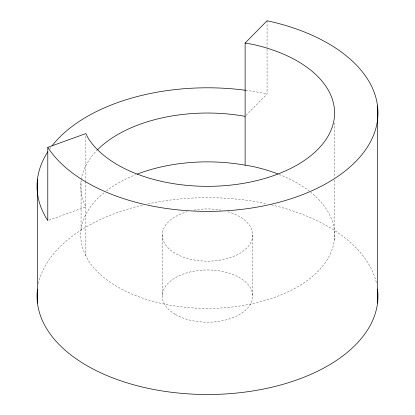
<?xml version="1.0" encoding="UTF-8"?>
<svg xmlns="http://www.w3.org/2000/svg" width="415" height="415" viewBox="0 0 415 415"><rect width="100%" height="100%" fill="white"/><g stroke="black" fill="none" stroke-linecap="round" stroke-linejoin="round"><path stroke-width="0.31" stroke-dasharray="2.08 1.56" d="M246.022 115.396L267.068 94.003L267.068 47.974M48.996 220.163L85.864 206.831A126.741 73.175 0 0 1 81.06 180.795L81.06 229.63M85.864 181.547L85.864 255.666L88.416 260.687A127.094 73.377 0 0 0 267.27 299.801A127.094 73.377 0 0 0 310.773 192.275M334.272 122.716L334.272 177.62M334.272 180.069L334.272 240.28M267.068 20.75L267.068 47.331M252.73 235.046L252.73 296.087M162.27 235.046L162.27 296.087M85.864 136.172L85.864 180.899M38.419 283.601A170.456 98.412 0 0 1 143.528 204.87M147.932 203.879A170.456 98.412 0 0 1 267.068 203.879M271.472 204.87A170.456 98.412 0 0 1 376.581 283.601M49.836 148.803A170.456 98.412 0 0 1 50.926 147.309M245.654 90.294A170.456 98.412 0 0 1 267.068 94.003M279.129 174.43A127.094 73.377 0 0 1 309.248 191.071M85.848 255.666A126.741 73.175 0 0 1 103.838 192.908M106.224 191.014A126.741 73.175 0 0 1 136.156 174.544M81.236 179.555A126.741 73.175 0 0 1 97.022 150.303M227.809 211.712A45.23 26.114 0 0 1 242.702 251.443A45.23 26.114 0 0 1 172.298 251.443A45.23 26.114 0 0 1 187.191 211.712M193.909 210.135A45.23 26.114 0 0 1 221.091 210.135M175.519 314.554A45.23 26.114 0 0 0 251.189 302.846A45.23 26.114 0 0 0 195.792 270.865A45.23 26.114 0 0 0 175.519 314.554"/><path stroke-width="0.62" d="M277.967 173.978A127.094 73.377 0 0 0 251.915 166.291L245.125 165.144L245.125 43.056L267.068 20.75A170.456 98.412 0 0 1 328.032 182.548A170.456 98.412 0 0 1 47.787 147.351L47.787 220.604A170.456 98.412 0 0 1 47.787 151.817M47.787 147.351L85.864 133.578L88.416 138.6A127.094 73.377 0 0 0 297.368 164.843A127.094 73.377 0 0 0 251.915 44.208L245.125 43.056M377.526 105.939L377.526 303.111M37.474 179.187L37.474 303.111M377.526 289.068A170.456 98.412 0 0 1 207.5 394.499A170.456 98.412 0 0 1 37.474 289.068M52.057 145.821A170.456 98.412 0 0 1 245.654 90.294M97.473 149.846A126.741 73.175 0 0 1 245.109 116.34M137.298 174.103A126.741 73.175 0 0 1 245.109 165.175"/></g></svg>
